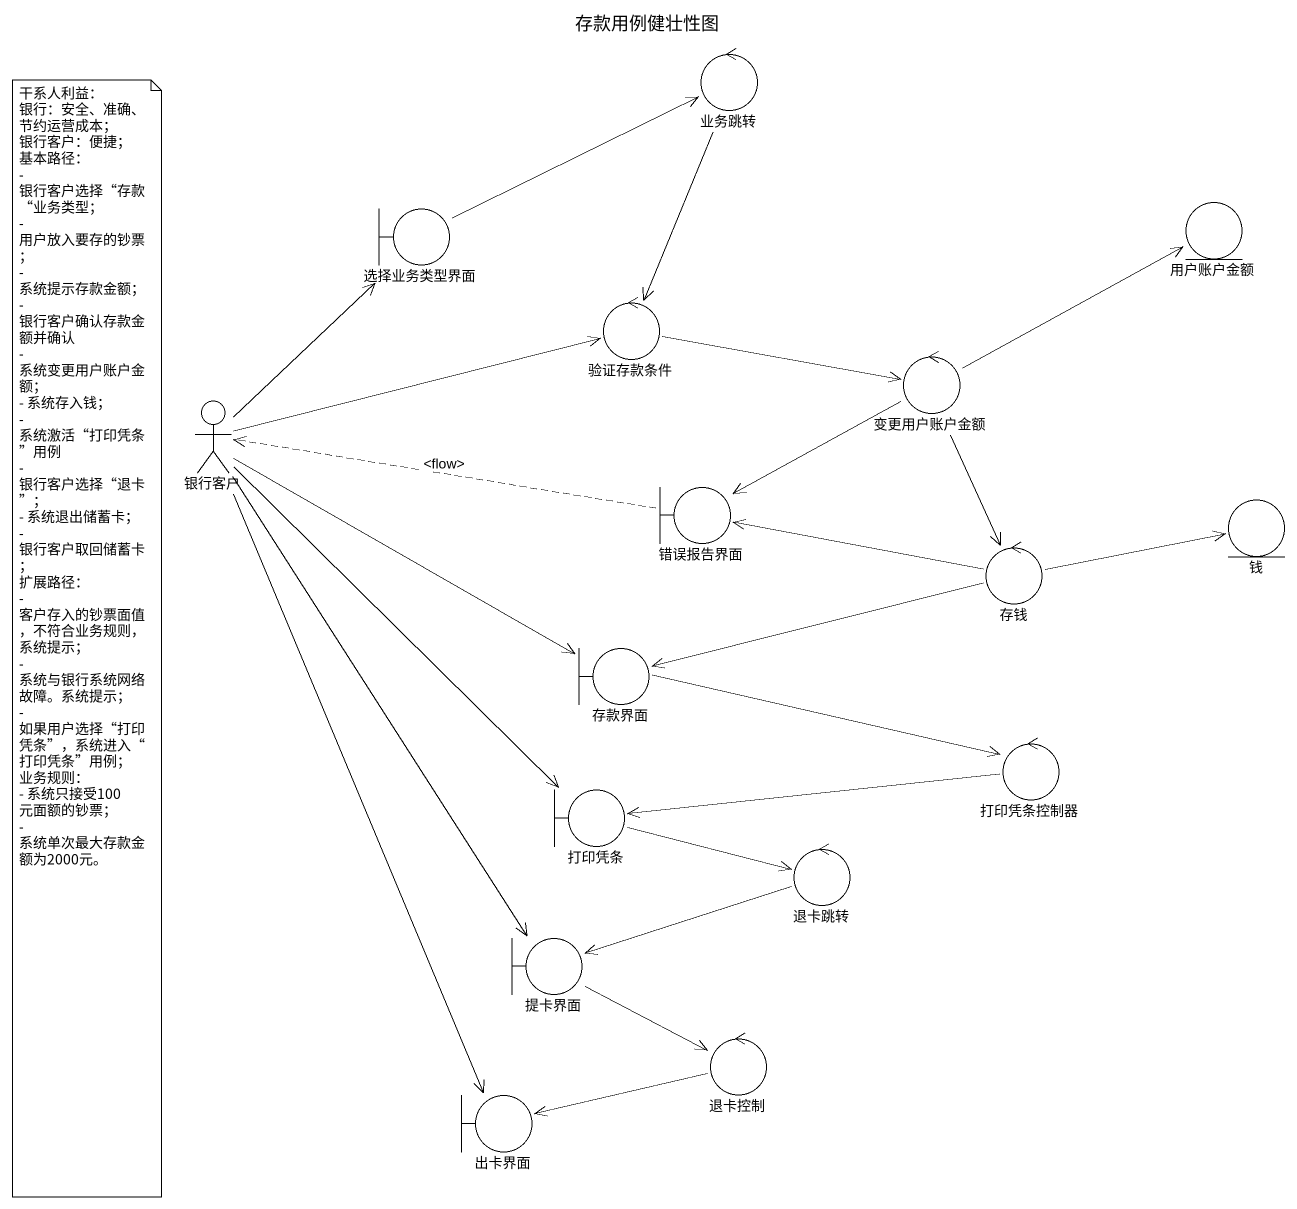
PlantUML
@startuml
title 存款用例健壮性图
control 业务跳转
boundary 选择业务类型界面
entity 用户账户金额
control 验证存款条件
control 变更用户账户金额
actor 银行客户
boundary 错误报告界面
entity 钱
control 存钱
boundary 存款界面
boundary 打印凭条
control 打印凭条控制器
control 退卡跳转
boundary 提卡界面
control 退卡控制
boundary 出卡界面
业务跳转 --> 验证存款条件
选择业务类型界面 -right-> 业务跳转
验证存款条件 -right-> 变更用户账户金额
变更用户账户金额 -right-> 用户账户金额
变更用户账户金额 -left-> 错误报告界面
变更用户账户金额 --> 存钱
银行客户 -up-> 选择业务类型界面
银行客户 -right-> 验证存款条件
银行客户 -right-> 存款界面
银行客户 --> 打印凭条
银行客户 --> 提卡界面
银行客户 --> 出卡界面
错误报告界面 .left.> 银行客户 : <flow>
存钱 -left-> 错误报告界面
存钱 -right-> 钱
存钱 -left-> 存款界面
存款界面 -right-> 打印凭条控制器
打印凭条 -right-> 退卡跳转
打印凭条控制器 -left-> 打印凭条
退卡跳转 -left-> 提卡界面
提卡界面 -right-> 退卡控制
退卡控制 -left-> 出卡界面
note as N1
  干系人利益：
  银行：安全、准确、节约运营成本；
  银行客户：便捷；
  基本路径：
  - 银行客户选择“存款“业务类型；
  - 用户放入要存的钞票；
  - 系统提示存款金额；
  - 银行客户确认存款金额并确认
  - 系统变更用户账户金额；
  - 系统存入钱；
  - 系统激活“打印凭条”用例
  - 银行客户选择“退卡”；
  - 系统退出储蓄卡；
  - 银行客户取回储蓄卡；
  扩展路径：
  - 客户存入的钞票面值，不符合业务规则，系统提示；
  - 系统与银行系统网络故障。系统提示；
  - 如果用户选择“打印凭条”，系统进入“打印凭条”用例；
  业务规则：
  - 系统只接受100 元面额的钞票；
  - 系统单次最大存款金额为2000元。
end note
@enduml
